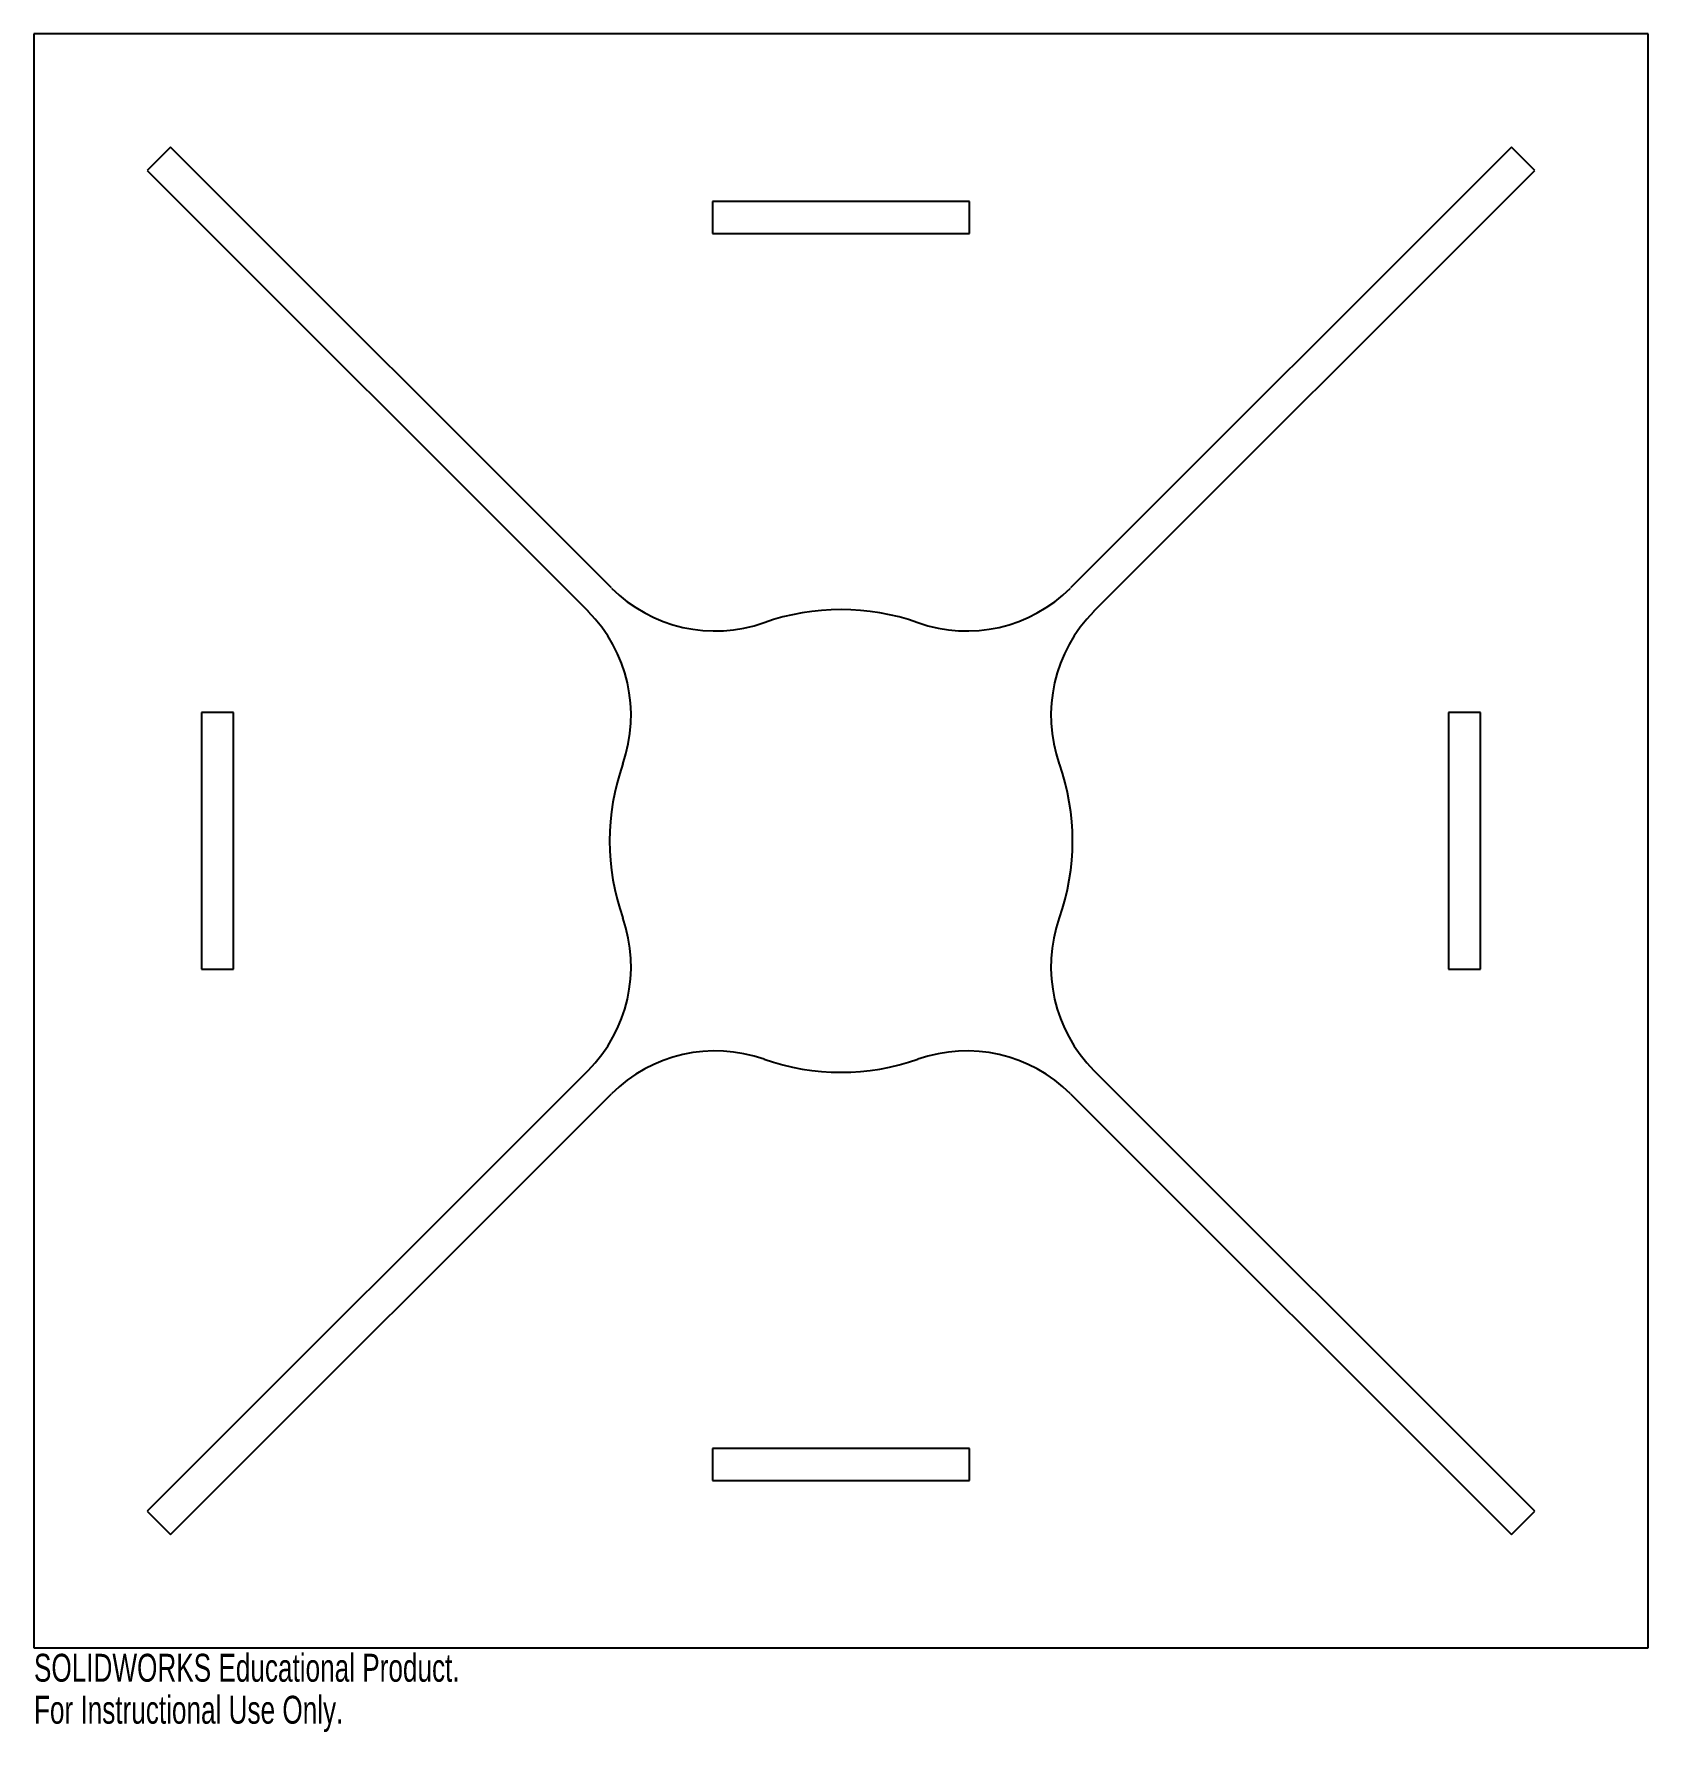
# Model space of a CAD drawing. Header units: inches. Extents: x -5.5 to 5.5, y -6.1 to 5.5.
import ezdxf

# ---------------------------------------------------------------- set-up
doc = ezdxf.new("R2010")
doc.units = ezdxf.units.IN
doc.header["$MEASUREMENT"] = 0
doc.styles.add('SLDTEXTSTYLE0', font='TXT', dxfattribs={"width": 0.7})

msp = doc.modelspace()

# ---------------------------------------------------------------- linework, layer by layer
at = {"color": 7, "linetype": 'Continuous', "lineweight": 25}
for p, q in [((5.5, 5.5), (-5.5, 5.5)), ((-5.5, 5.5), (-5.5, -5.5)), ((5.5, -5.5), (5.5, 5.5)), ((-4.569, 4.728), (-4.728, 4.569)), ((-1.565, 1.724), (-4.569, 4.728)), ((4.569, 4.728), (1.565, 1.724)), ((4.728, 4.569), (4.569, 4.728)), ((-4.728, 4.569), (-1.724, 1.565)), ((1.724, 1.565), (4.728, 4.569)), ((-0.875, 4.359), (-0.875, 4.141)), ((0.875, 4.359), (-0.875, 4.359)), ((0.875, 4.141), (0.875, 4.359)), ((-0.875, 4.141), (0.875, 4.141)), ((-4.359, 0.875), (-4.359, -0.875)), ((-4.141, 0.875), (-4.359, 0.875)), ((-4.141, -0.875), (-4.141, 0.875)), ((4.141, 0.875), (4.141, -0.875)), ((4.359, 0.875), (4.141, 0.875)), ((4.359, -0.875), (4.359, 0.875)), ((-4.359, -0.875), (-4.141, -0.875)), ((4.141, -0.875), (4.359, -0.875)), ((-1.724, -1.565), (-4.728, -4.569)), ((4.728, -4.569), (1.724, -1.565)), ((-4.569, -4.728), (-1.565, -1.724)), ((1.565, -1.724), (4.569, -4.728)), ((0.875, -4.141), (-0.875, -4.141)), ((-0.875, -4.141), (-0.875, -4.359)), ((0.875, -4.359), (0.875, -4.141)), ((-0.875, -4.359), (0.875, -4.359)), ((-4.728, -4.569), (-4.569, -4.728)), ((4.569, -4.728), (4.728, -4.569)), ((-5.5, -5.5), (5.5, -5.5))]:
    msp.add_line(p, q, dxfattribs=at)
for centre, radius, start, end in [((-0.857, 2.431), 1, 225, 289.4296), ((0.857, 2.431), 1, 250.5704, 315), ((-2.431, 0.857), 1, 340.5704, 45), ((0, 0), 1.577, 70.5704, 109.4296), ((2.431, 0.857), 1, 135, 199.4296), ((0, 0), 1.577, 160.5704, 199.4296), ((0, 0), 1.578, 340.5704, 19.4296), ((-2.431, -0.857), 1, 315, 19.4296), ((2.431, -0.857), 1, 160.5704, 225), ((-0.857, -2.431), 1, 70.5704, 135), ((0, 0), 1.577, 250.5704, 289.4296), ((0.857, -2.431), 1, 45, 109.4296)]:
    msp.add_arc(centre, radius, start, end, dxfattribs=at)

# ---------------------------------------------------------------- texts
at = {"color": 7, "linetype": 'Continuous', "char_height": 0.1903, "attachment_point": 1, "style": 'SLDTEXTSTYLE0'}
for s, insert in [('SOLIDWORKS Educational Product.', (-5.5, -5.54)), ('For Instructional Use Only.', (-5.5, -5.826))]:
    msp.add_mtext(s, dxfattribs=dict(at, insert=insert))

doc.saveas('drawing.dxf')
